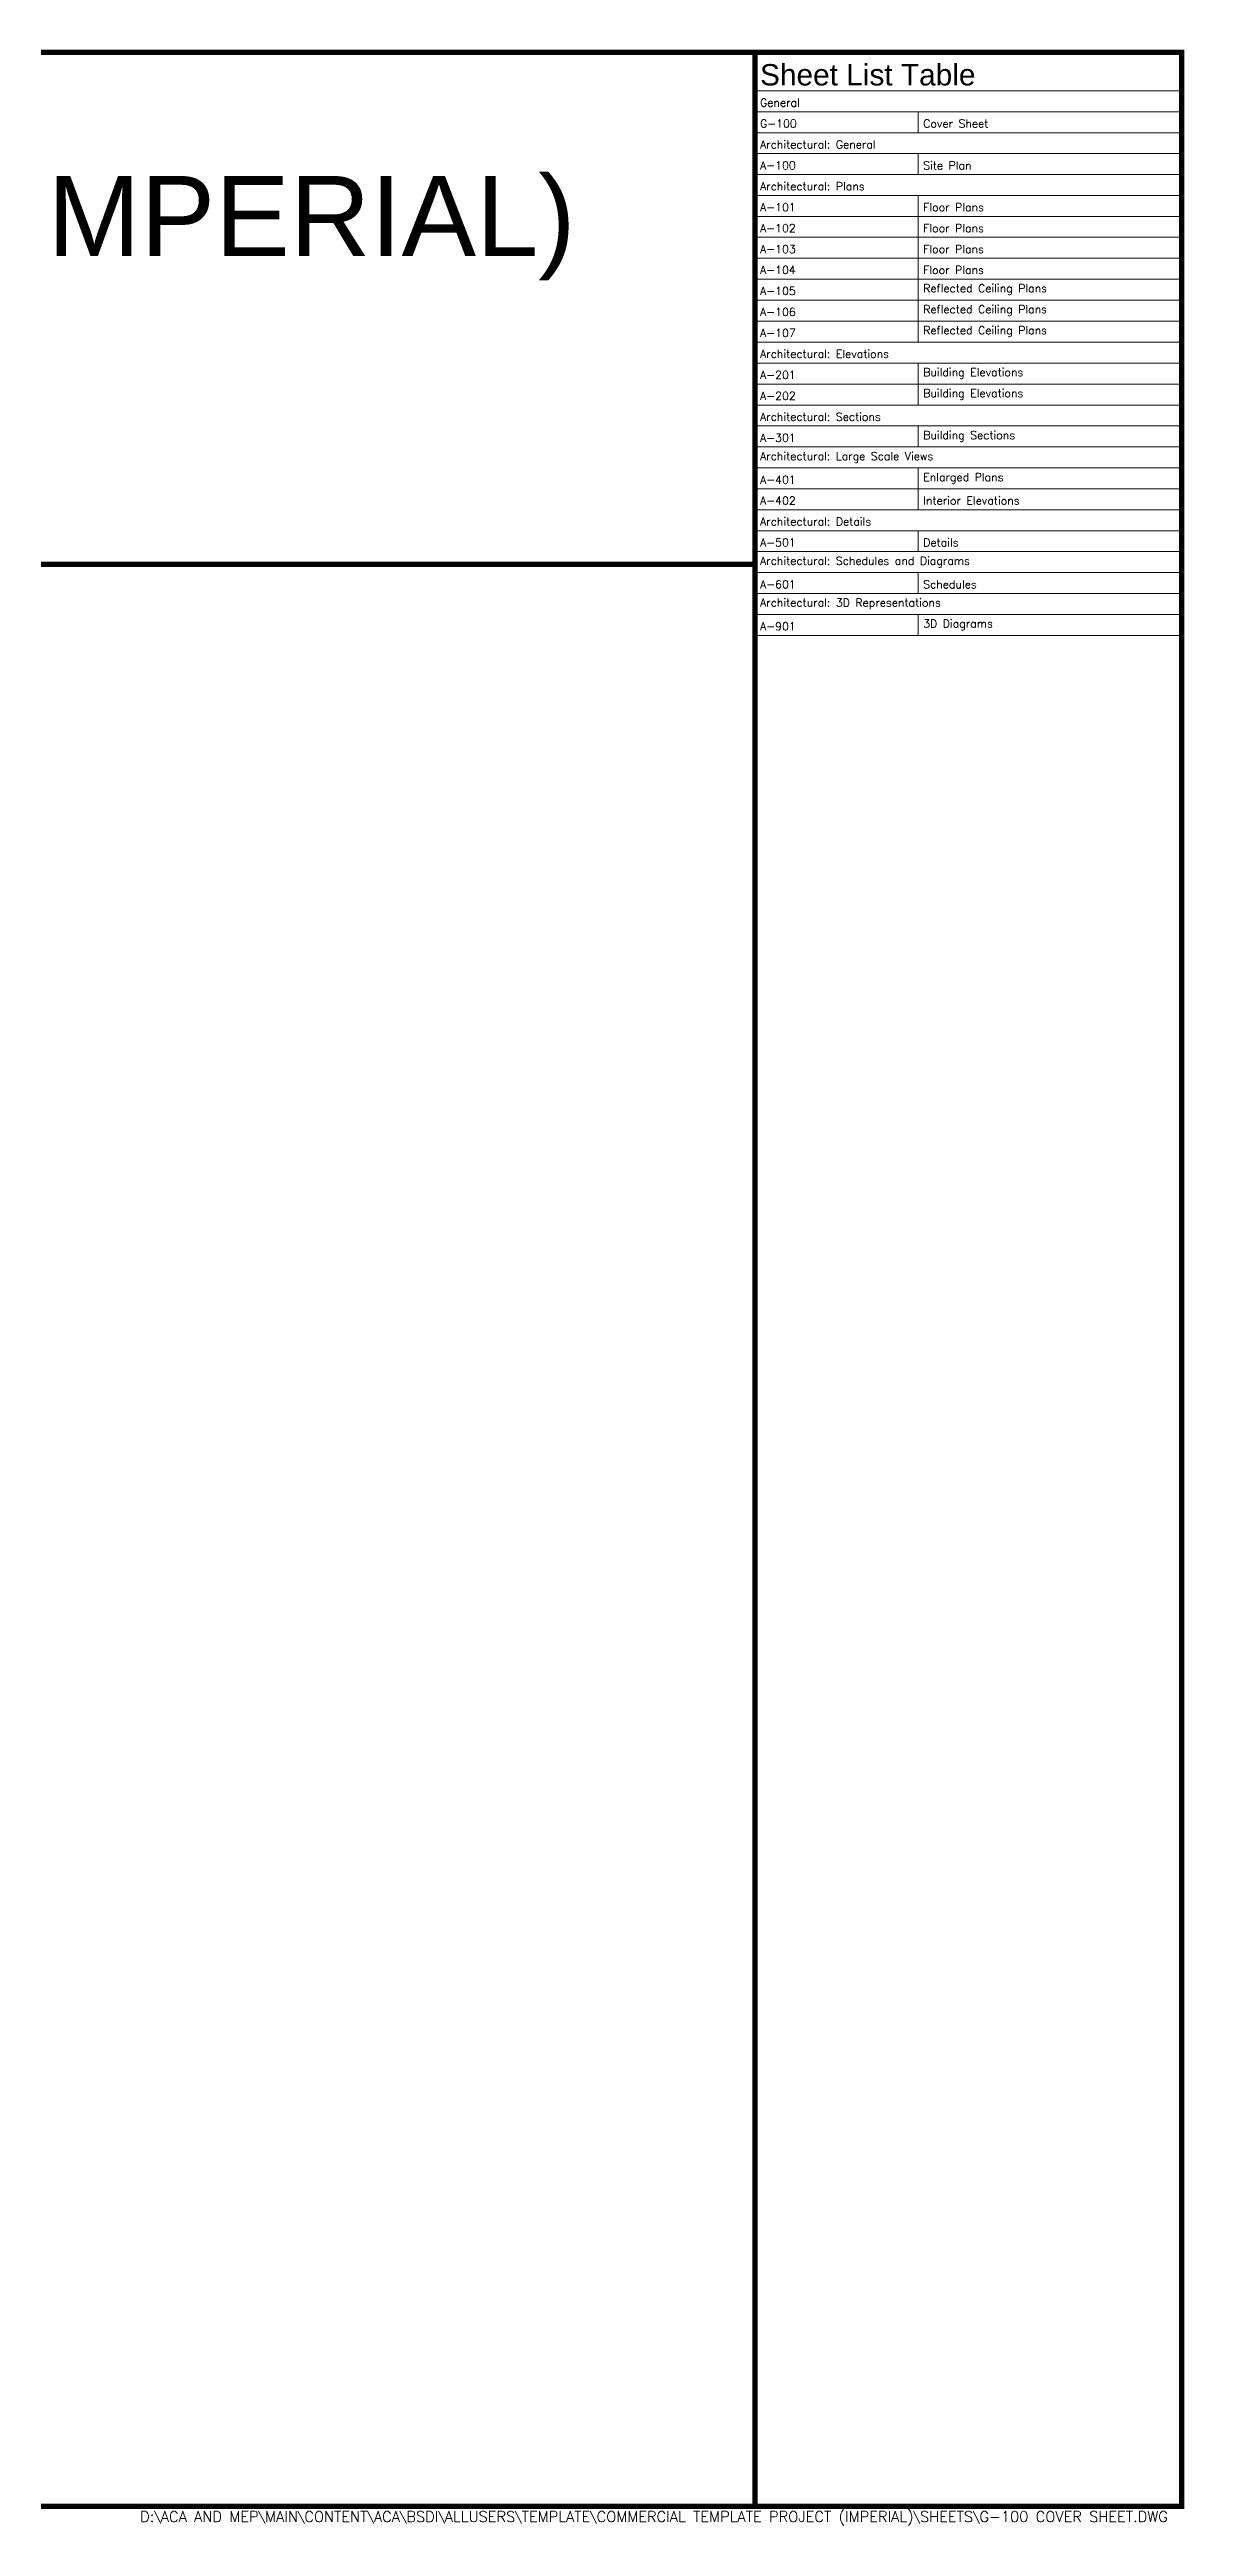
# Paper-space layout 'G-100 Cover Sheet' of a CAD drawing. Header units: inches. Extents: x 0 to 39.2, y 0 to 29.
# Drawn here: x 25.95 to 39.24, y 0 to 29 of the extents above; entities that cross this region are included whole.
import ezdxf

# ---------------------------------------------------------------- set-up
doc = ezdxf.new("R2010")
doc.units = ezdxf.units.IN
doc.header["$LTSCALE"] = 0.5
doc.header["$MEASUREMENT"] = 0
doc.layers.add('A-Anno-Titl', color=233, linetype='Continuous', lineweight=50)
doc.layers.add('A-Anno-Titl-Otln', color=236, linetype='Continuous', lineweight=140)
doc.styles.add('RomanS', font='romans.shx')
doc.styles.add('Schedule-Header', font='arial.ttf')

# ---------------------------------------------------------------- blocks, each defined once
blk = doc.blocks.new('*T4')
at = {"layer": 'Defpoints', "color": 8, "linetype": 'ByBlock', "lineweight": 0, "transparency": 16777216}
for p, q in [((0, 0), (5, 0)), ((0, 0), (0, -6.832)), ((5, 0), (5, -6.832)), ((0, -0.453), (5, -0.453)), ((0, -0.698), (5, -0.698)), ((1.911, -0.698), (1.911, -0.943)), ((0, -0.943), (5, -0.943)), ((0, -1.188), (5, -1.188)), ((0, -1.433), (5, -1.433)), ((1.911, -1.188), (1.911, -1.433)), ((0, -1.678), (5, -1.678)), ((1.911, -1.678), (1.911, -3.396)), ((0, -1.923), (5, -1.923)), ((0, -2.168), (5, -2.168)), ((0, -2.413), (5, -2.413)), ((0, -2.658), (5, -2.658)), ((0, -2.904), (5, -2.904)), ((0, -3.15), (5, -3.15)), ((0, -3.396), (5, -3.396)), ((0, -3.641), (5, -3.641)), ((1.911, -3.641), (1.911, -4.133)), ((0, -3.887), (5, -3.887)), ((0, -4.133), (5, -4.133)), ((0, -4.378), (5, -4.378)), ((0, -4.624), (5, -4.624)), ((1.911, -4.378), (1.911, -4.624)), ((0, -4.87), (5, -4.87)), ((1.911, -4.87), (1.911, -5.36)), ((0, -5.115), (5, -5.115)), ((0, -5.36), (5, -5.36)), ((0, -5.605), (5, -5.605)), ((1.911, -5.605), (1.911, -5.85)), ((0, -5.85), (5, -5.85)), ((0, -6.096), (5, -6.096)), ((0, -6.341), (5, -6.341)), ((1.911, -6.096), (1.911, -6.341)), ((0, -6.586), (5, -6.586)), ((1.911, -6.586), (1.911, -6.832)), ((0, -6.832), (5, -6.832))]:
    blk.add_line(p, q, dxfattribs=at)
at = {"color": 0, "transparency": 16777216, "attachment_point": 7}
for s, insert, char_height, width, style in [('Sheet List Table', (0.06, -0.393), 0.25, 4.88, 'Schedule-Header'), ('General', (0.06, -0.638), 0.0938, 4.88, 'RomanS'), ('G-100', (0.06, -0.883), 0.0938, 1.79071, 'RomanS'), ('Cover Sheet', (1.971, -0.883), 0.09375, 2.96929, 'RomanS'), ('Architectural: General', (0.06, -1.128), 0.09375, 4.88, 'RomanS'), ('A-100', (0.06, -1.373), 0.0938, 1.79071, 'RomanS'), ('Site Plan', (1.971, -1.373), 0.0938, 2.96929, 'RomanS'), ('Architectural: Plans', (0.06, -1.618), 0.09375, 4.88, 'RomanS'), ('A-101', (0.06, -1.863), 0.0938, 1.79071, 'RomanS'), ('A-102', (0.06, -2.108), 0.0938, 1.79071, 'RomanS'), ('Floor Plans', (1.971, -1.863), 0.09375, 2.96929, 'RomanS'), ('Floor Plans', (1.971, -2.108), 0.09375, 2.96929, 'RomanS'), ('A-103', (0.06, -2.353), 0.0938, 1.79071, 'RomanS'), ('Floor Plans', (1.971, -2.353), 0.09375, 2.96929, 'RomanS'), ('A-104', (0.06, -2.598), 0.0938, 1.79071, 'RomanS'), ('Floor Plans', (1.971, -2.598), 0.09375, 2.96929, 'RomanS'), ('A-105', (0.06, -2.844), 0.0938, 1.79071, 'RomanS'), ('Reflected Ceiling Plans', (1.971, -2.844), 0.09375, 2.96929, 'RomanS'), ('A-106', (0.06, -3.09), 0.0938, 1.79071, 'RomanS'), ('Reflected Ceiling Plans', (1.971, -3.09), 0.09375, 2.96929, 'RomanS'), ('A-107', (0.06, -3.336), 0.0938, 1.79071, 'RomanS'), ('Reflected Ceiling Plans', (1.971, -3.336), 0.09375, 2.96929, 'RomanS'), ('Architectural: Elevations', (0.06, -3.581), 0.09375, 4.88, 'RomanS'), ('A-201', (0.06, -3.827), 0.0938, 1.79071, 'RomanS'), ('Building Elevations', (1.971, -3.827), 0.09375, 2.96929, 'RomanS'), ('A-202', (0.06, -4.073), 0.0938, 1.79071, 'RomanS'), ('Building Elevations', (1.971, -4.073), 0.09375, 2.96929, 'RomanS'), ('Architectural: Sections', (0.06, -4.318), 0.09375, 4.88, 'RomanS'), ('A-301', (0.06, -4.564), 0.0938, 1.79071, 'RomanS'), ('Building Sections', (1.971, -4.564), 0.09375, 2.96929, 'RomanS'), ('Architectural: Large Scale Views', (0.06, -4.81), 0.09375, 4.88, 'RomanS'), ('Enlarged Plans', (1.971, -5.055), 0.09375, 2.96929, 'RomanS'), ('A-401', (0.06, -5.055), 0.0938, 1.79071, 'RomanS'), ('A-402', (0.06, -5.3), 0.0938, 1.79071, 'RomanS'), ('Interior Elevations', (1.971, -5.3), 0.09375, 2.96929, 'RomanS'), ('Architectural: Details', (0.06, -5.545), 0.09375, 4.88, 'RomanS'), ('A-501', (0.06, -5.79), 0.0938, 1.79071, 'RomanS'), ('Details', (1.971, -5.79), 0.0938, 2.96929, 'RomanS'), ('Architectural: Schedules and Diagrams', (0.06, -6.036), 0.09375, 4.88, 'RomanS'), ('A-601', (0.06, -6.281), 0.0938, 1.79071, 'RomanS'), ('Schedules', (1.971, -6.281), 0.0938, 2.96929, 'RomanS'), ('Architectural: 3D Representations', (0.06, -6.526), 0.09375, 4.88, 'RomanS'), ('3D Diagrams', (1.971, -6.772), 0.09375, 2.96929, 'RomanS'), ('A-901', (0.06, -6.772), 0.0938, 1.79071, 'RomanS')]:
    blk.add_mtext(s, dxfattribs=dict(at, insert=insert, char_height=char_height, width=width, style=style))

psp = doc.layouts.new('G-100 Cover Sheet')

# ---------------------------------------------------------------- linework, layer by layer
at = {"const_width": 0.0625}
for points in [[(34.211, 0.223), (34.211, 28.973)], [(34.211, 22.973), (0.031, 22.973)]]:
    psp.add_lwpolyline(points, dxfattribs=at)
at = {"layer": 'A-Anno-Titl-Otln', "const_width": 0.0625}
psp.add_lwpolyline([(0.031, 0.223), (39.211, 0.223), (39.211, 28.973), (0.031, 28.973)], close=True, dxfattribs=at)

# ---------------------------------------------------------------- block references
psp.add_blockref('*T4', (34.211, 28.973))

# ---------------------------------------------------------------- texts
at = {"layer": 'A-Anno-Titl'}
for s, insert, char_height, width, attachment_point, style in [('COMMERCIAL TEMPLATE PROJECT (IMPERIAL)', (17.121, 27.522), 0.9375, 34.17985, 2, 'Schedule-Header'), ('D:\\\\ACA AND MEP\\\\MAIN\\\\CONTENT\\\\ACA\\\\BSDI\\\\ALLUSERS\\\\TEMPLATE\\\\COMMERCIAL TEMPLATE PROJECT (IMPERIAL)\\\\SHEETS\\\\G-100 COVER SHEET.DWG', (39.048, 0), 0.125, 25.83762, 9, 'RomanS')]:
    psp.add_mtext(s, dxfattribs=dict(at, insert=insert, char_height=char_height, width=width, attachment_point=attachment_point, style=style))

doc.saveas('drawing.dxf')
